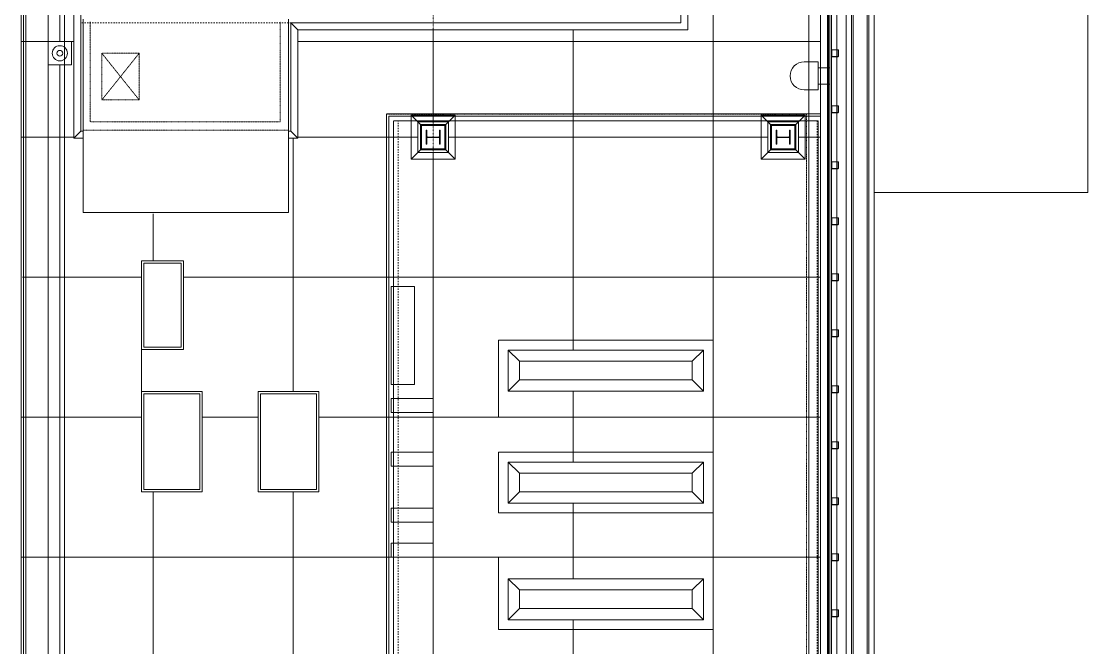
# Model space of a CAD drawing. Extents: x -32000 to 401936, y -48083 to 131250.
# Drawn here: x 175 to 23025, y 46063 to 59484 of the extents above; entities that cross this region are included whole.
import ezdxf

# ---------------------------------------------------------------- set-up
doc = ezdxf.new("R2010")
doc.units = 0
doc.header["$LTSCALE"] = 10
for name, pattern in [('H12PL4$0$JJP_三點線', [0.9, 0.3, -0.15, 0, -0.15, 0, -0.15, 0, -0.15]), ('H12PL4$0$JJP_虛線(退縮線、投影線、地下室範圍、非屬本工程、圖面分區)', [0.45, 0.3, -0.15]), ('H12PL4$0$TAI_虛線', [5.644, 2.822, -2.822]), ('XFM7P40ICA$0$H12PL4$0$CENTERK1', [0.0983, 0.0833, -0.005, 0.005, -0.005]), ('XFM7P40ICA$0$H12PL4$0$DOTK1', [0.01, 0.005, -0.005]), ('XFM7P40ICA$0$H12PL4$0$JJP_三點線', [0.9, 0.3, -0.15, 0, -0.15, 0, -0.15, 0, -0.15]), ('XFM7P40ICA$0$H12PL4$0$JJP_虛線(退縮線、投影線、地下室範圍、非屬本工程、圖面分區)', [0.45, 0.3, -0.15]), ('XFM7P40ICA$0$H12PL4$0$TAI_虛線', [5.644, 2.822, -2.822])]:
    doc.linetypes.add(name, pattern=pattern)
for name, color, linetype in [('H12PL4$0$A-ROOF', 252, 'Continuous'), ('H12PL4$0$A-WALL-EX', 252, 'Continuous'), ('H12PL4$0$A-WALL-IN', 252, 'Continuous'), ('H12PL4$0$S-COL', 252, 'Continuous'), ('H12PL4$0$S-GRID', 252, 'Continuous'), ('H12PL4$0$S-SLAB-SHOW', 252, 'Continuous'), ('XFM7P40ICA$0$H12PL4$0$A-CLNG', 252, 'Continuous'), ('XFM7P40ICA$0$H12PL4$0$A-WALL-EX', 252, 'Continuous'), ('XFM7P40ICA$0$H12PL4$0$A-WALL-IN', 252, 'Continuous'), ('XFM7P40ICA$0$H12PL4$0$Hattch', 252, 'Continuous'), ('XFM7P40ICA$0$H12PL4$0$L40_19_DRAN', 252, 'Continuous'), ('XFM7P40ICA$0$H12PL4$0$L40_19_MEJI', 252, 'Continuous'), ('XFM7P40ICA$0$H12PL4$0$L40_19_SIAGE1', 252, 'Continuous'), ('XFM7P40ICA$0$H12PL4$0$L40_19_SIAGE3', 252, 'Continuous'), ('XFM7P40ICA$0$H12PL4$0$L40_19_STEEL2', 252, 'Continuous'), ('XFM7P40ICA$0$H12PL4$0$L40_19_STEEL3', 252, 'Continuous'), ('XFM7P40ICA$0$H12PL4$0$L40_19_SUGATA2', 252, 'Continuous'), ('XFM7P40ICA$0$H12PL4$0$L40_19_SUGATA3', 252, 'Continuous'), ('XFM7P40ICA$0$H12PL4$0$L40_19_SUGATAD', 252, 'Continuous'), ('XFM7P40ICA$0$H12PL4$0$L40_19_設備基礎', 252, 'Continuous'), ('XFM7P40ICA$0$H12PL4$0$S-COL', 252, 'Continuous'), ('XFM7P40ICA$0$H12PL4$0$S-GRID', 252, 'Continuous')]:
    doc.layers.add(name, color=color, linetype=linetype)

# ---------------------------------------------------------------- blocks, each defined once
blk = doc.blocks.new('XFM7P40ICA$0$H12PL4')
at = {"layer": 'XFM7P40ICA$0$H12PL4$0$Hattch', "linetype": 'Continuous', "lineweight": 0}
for points in [[(8850, 57150), (8850, 56850), (8865, 56850), (8865, 56995), (9135, 56995), (9135, 56850), (9150, 56850), (9150, 57150), (9135, 57150), (9135, 57005), (8865, 57005), (8865, 57150)], [(16350, 57150), (16350, 56850), (16365, 56850), (16365, 56995), (16635, 56995), (16635, 56850), (16650, 56850), (16650, 57150), (16635, 57150), (16635, 57005), (16365, 57005), (16365, 57150)]]:
    blk.add_hatch(color=256, dxfattribs=at).paths.add_polyline_path(points)
at = {"layer": 'XFM7P40ICA$0$H12PL4$0$A-CLNG', "linetype": 'XFM7P40ICA$0$H12PL4$0$TAI_虛線', "lineweight": 0, "flags": 128}
for points in [[(1450, 59450), (1450, 67550)], [(14310, 67550), (14310, 59450)], [(14310, 59450), (1450, 59450)]]:
    blk.add_lwpolyline(points, dxfattribs=at)
at = {"layer": 'XFM7P40ICA$0$H12PL4$0$A-WALL-EX', "lineweight": 0}
for p, q in [((750, -2300), (750, 82649.8)), ((1100, -2300), (1100, 82649.8)), ((17300, -2300), (17300, 82649.8))]:
    blk.add_line(p, q, dxfattribs=at)
at = {"layer": 'XFM7P40ICA$0$H12PL4$0$A-WALL-EX', "linetype": 'XFM7P40ICA$0$H12PL4$0$JJP_虛線(退縮線、投影線、地下室範圍、非屬本工程、圖面分區)', "lineweight": 0}
for p, q in [((8150, 57450), (8050, 57450)), ((8050, 57450), (8050, 57350)), ((17250, 57450), (8150, 57450)), ((17283.3, 57450), (17250, 57450)), ((17283.3, 57450), (17300, 57450)), ((8050, 57350), (8050, 2650))]:
    blk.add_line(p, q, dxfattribs=at)
at = {"layer": 'XFM7P40ICA$0$H12PL4$0$A-WALL-EX', "lineweight": 0, "flags": 128}
for points in [[(17470, -2300), (17470, 82649.8)], [(17500, 82650), (17500, -2300)], [(17535, -2300), (17535, 82650)]]:
    blk.add_lwpolyline(points, dxfattribs=at)
at = {"layer": 'XFM7P40ICA$0$H12PL4$0$A-WALL-EX', "linetype": 'XFM7P40ICA$0$H12PL4$0$JJP_虛線(退縮線、投影線、地下室範圍、非屬本工程、圖面分區)', "lineweight": 0, "flags": 128}
for points in [[(17965, 59650), (17965, 45350)], [(18000, 45350), (18000, 59650)], [(8000, 57500), (8050, 57500)], [(8000, 57500), (8000, 2500)], [(17300, 57500), (8050, 57500)], [(17300, 57500), (17300, 57450)], [(17300, 57450), (17300, 57350)], [(8150, 57350), (17250, 57350)], [(8150, 2650), (8150, 57350)], [(17250, 57350), (17250, 2650)], [(17300, 2650), (17300, 57350)]]:
    blk.add_lwpolyline(points, dxfattribs=at)
at = {"layer": 'XFM7P40ICA$0$H12PL4$0$A-WALL-IN', "lineweight": 0, "flags": 128}
for points in [[(18450, 450), (18450, 85450)], [(18300, 59650), (18300, 45350)]]:
    blk.add_lwpolyline(points, dxfattribs=at)
at = {"layer": 'XFM7P40ICA$0$H12PL4$0$L40_19_DRAN', "lineweight": 0}
for radius in [162.5, 62.5]:
    blk.add_circle((1000, 58800), radius, dxfattribs=at)
at = {"layer": 'XFM7P40ICA$0$H12PL4$0$L40_19_MEJI', "lineweight": 0}
for p, q in [((15000, 82050), (15000, 45390)), ((17050, -1975), (17050, 82050)), ((750, 45000), (750, 81550)), ((1000, 59050), (1000, 74500)), ((9000, 57330), (9000, 59300)), ((12000, 59300), (12000, 52440)), ((175, 59050), (1300, 59050)), ((17300, 59050), (6098.8, 59050)), ((1000, 45000), (1000, 58550)), ((1300, 57000), (175, 57000)), ((6000, 56978.8), (6000, 51550)), ((8670, 57000), (6098.8, 57000)), ((16170, 57000), (9330, 57000)), ((17300, 57000), (16830, 57000)), ((9000, 45330), (9000, 56670)), ((3000, 55360), (3000, 54350)), ((2750, 49400), (2750, 54350)), ((2750, 54000), (200, 54000)), ((17300, 54000), (3650, 54000)), ((10400, 52650), (15000, 52650)), ((10400, 51000), (10400, 52650)), ((6550, 49400), (6550, 51550)), ((12000, 51560), (12000, 50040)), ((2750, 51000), (175, 51000)), ((5250, 51000), (4050, 51000)), ((17300, 51000), (6550, 51000)), ((10400, 48950), (10400, 50250)), ((10400, 50250), (15000, 50250)), ((3000, 49400), (3000, 30000)), ((6000, 49400), (6000, 21180)), ((12000, 49160), (12000, 47540)), ((15000, 48950), (10400, 48950)), ((17300, 48000), (175, 48000)), ((10400, 46450), (10400, 48000)), ((12000, 46660), (12000, 45390)), ((15000, 46450), (10400, 46450))]:
    blk.add_line(p, q, dxfattribs=at)
at = {"layer": 'XFM7P40ICA$0$H12PL4$0$L40_19_MEJI', "lineweight": 0, "flags": 128}
for points in [[(1250, 59050), (750, 59050), (750, 58550), (1250, 58550)], [(2750, 52450), (2750, 54350), (3650, 54350), (3650, 52450)], [(2750, 49400), (2750, 51550), (4050, 51550), (4050, 49400)], [(5250, 49400), (5250, 51550), (6550, 51550), (6550, 49400)]]:
    blk.add_lwpolyline(points, close=True, dxfattribs=at)
at = {"layer": 'XFM7P40ICA$0$H12PL4$0$L40_19_SIAGE1', "lineweight": 0}
for p, q in [((17500, -2650), (17500, 91700)), ((18450, 350), (18450, 85450))]:
    blk.add_line(p, q, dxfattribs=at)
at = {"layer": 'XFM7P40ICA$0$H12PL4$0$L40_19_SIAGE3', "lineweight": 0}
for p, q in [((17535, -2615), (17535, 91665)), ((18337.5, 45350), (18337.5, 59700))]:
    blk.add_line(p, q, dxfattribs=at)
at = {"layer": 'XFM7P40ICA$0$H12PL4$0$L40_19_STEEL2', "lineweight": 0, "flags": 128}
for points in [[(8850, 56850), (8850, 57150), (8865, 57150), (8865, 57018, 0.4142136), (8878, 57005), (9122, 57005, 0.4142136), (9135, 57018), (9135, 57150), (9150, 57150), (9150, 56850), (9135, 56850), (9135, 56982, 0.4142136), (9122, 56995), (8878, 56995, 0.4142136), (8865, 56982), (8865, 56850)], [(16350, 56850), (16350, 57150), (16365, 57150), (16365, 57018, 0.4142136), (16378, 57005), (16622, 57005, 0.4142136), (16635, 57018), (16635, 57150), (16650, 57150), (16650, 56850), (16635, 56850), (16635, 56982, 0.4142136), (16622, 56995), (16378, 56995, 0.4142136), (16365, 56982), (16365, 56850)]]:
    blk.add_lwpolyline(points, format="xyb", close=True, dxfattribs=at)
at = {"layer": 'XFM7P40ICA$0$H12PL4$0$L40_19_STEEL3', "lineweight": 0, "flags": 128}
for points in [[(17685, 58738.5), (17685, 58861.5, 0.4142136), (17671.5, 58875), (17548.5, 58875, 0.4142136), (17535, 58861.5), (17535, 58738.5, 0.4142136), (17548.5, 58725), (17671.5, 58725, 0.4142136)], [(17680.5, 58738.5), (17680.5, 58861.5, 0.4142136), (17671.5, 58870.5), (17548.5, 58870.5, 0.4142136), (17539.5, 58861.5), (17539.5, 58738.5, 0.4142136), (17548.5, 58729.5), (17671.5, 58729.5, 0.4142136)], [(17685, 57538.5), (17685, 57661.5, 0.4142136), (17671.5, 57675), (17548.5, 57675, 0.4142136), (17535, 57661.5), (17535, 57538.5, 0.4142136), (17548.5, 57525), (17671.5, 57525, 0.4142136)], [(17680.5, 57538.5), (17680.5, 57661.5, 0.4142136), (17671.5, 57670.5), (17548.5, 57670.5, 0.4142136), (17539.5, 57661.5), (17539.5, 57538.5, 0.4142136), (17548.5, 57529.5), (17671.5, 57529.5, 0.4142136)], [(17685, 56338.5), (17685, 56461.5, 0.4142136), (17671.5, 56475), (17548.5, 56475, 0.4142136), (17535, 56461.5), (17535, 56338.5, 0.4142136), (17548.5, 56325), (17671.5, 56325, 0.4142136)], [(17680.5, 56338.5), (17680.5, 56461.5, 0.4142136), (17671.5, 56470.5), (17548.5, 56470.5, 0.4142136), (17539.5, 56461.5), (17539.5, 56338.5, 0.4142136), (17548.5, 56329.5), (17671.5, 56329.5, 0.4142136)], [(17685, 55138.5), (17685, 55261.5, 0.4142136), (17671.5, 55275), (17548.5, 55275, 0.4142136), (17535, 55261.5), (17535, 55138.5, 0.4142136), (17548.5, 55125), (17671.5, 55125, 0.4142136)], [(17680.5, 55138.5), (17680.5, 55261.5, 0.4142136), (17671.5, 55270.5), (17548.5, 55270.5, 0.4142136), (17539.5, 55261.5), (17539.5, 55138.5, 0.4142136), (17548.5, 55129.5), (17671.5, 55129.5, 0.4142136)], [(17685, 53938.5), (17685, 54061.5, 0.4142136), (17671.5, 54075), (17548.5, 54075, 0.4142136), (17535, 54061.5), (17535, 53938.5, 0.4142136), (17548.5, 53925), (17671.5, 53925, 0.4142136)], [(17680.5, 53938.5), (17680.5, 54061.5, 0.4142136), (17671.5, 54070.5), (17548.5, 54070.5, 0.4142136), (17539.5, 54061.5), (17539.5, 53938.5, 0.4142136), (17548.5, 53929.5), (17671.5, 53929.5, 0.4142136)], [(17685, 52738.5), (17685, 52861.5, 0.4142136), (17671.5, 52875), (17548.5, 52875, 0.4142136), (17535, 52861.5), (17535, 52738.5, 0.4142136), (17548.5, 52725), (17671.5, 52725, 0.4142136)], [(17680.5, 52738.5), (17680.5, 52861.5, 0.4142136), (17671.5, 52870.5), (17548.5, 52870.5, 0.4142136), (17539.5, 52861.5), (17539.5, 52738.5, 0.4142136), (17548.5, 52729.5), (17671.5, 52729.5, 0.4142136)], [(17685, 51538.5), (17685, 51661.5, 0.4142136), (17671.5, 51675), (17548.5, 51675, 0.4142136), (17535, 51661.5), (17535, 51538.5, 0.4142136), (17548.5, 51525), (17671.5, 51525, 0.4142136)], [(17680.5, 51538.5), (17680.5, 51661.5, 0.4142136), (17671.5, 51670.5), (17548.5, 51670.5, 0.4142136), (17539.5, 51661.5), (17539.5, 51538.5, 0.4142136), (17548.5, 51529.5), (17671.5, 51529.5, 0.4142136)], [(17685, 50338.5), (17685, 50461.5, 0.4142136), (17671.5, 50475), (17548.5, 50475, 0.4142136), (17535, 50461.5), (17535, 50338.5, 0.4142136), (17548.5, 50325), (17671.5, 50325, 0.4142136)], [(17680.5, 50338.5), (17680.5, 50461.5, 0.4142136), (17671.5, 50470.5), (17548.5, 50470.5, 0.4142136), (17539.5, 50461.5), (17539.5, 50338.5, 0.4142136), (17548.5, 50329.5), (17671.5, 50329.5, 0.4142136)], [(17685, 49138.5), (17685, 49261.5, 0.4142136), (17671.5, 49275), (17548.5, 49275, 0.4142136), (17535, 49261.5), (17535, 49138.5, 0.4142136), (17548.5, 49125), (17671.5, 49125, 0.4142136)], [(17680.5, 49138.5), (17680.5, 49261.5, 0.4142136), (17671.5, 49270.5), (17548.5, 49270.5, 0.4142136), (17539.5, 49261.5), (17539.5, 49138.5, 0.4142136), (17548.5, 49129.5), (17671.5, 49129.5, 0.4142136)], [(17685, 47938.5), (17685, 48061.5, 0.4142136), (17671.5, 48075), (17548.5, 48075, 0.4142136), (17535, 48061.5), (17535, 47938.5, 0.4142136), (17548.5, 47925), (17671.5, 47925, 0.4142136)], [(17680.5, 47938.5), (17680.5, 48061.5, 0.4142136), (17671.5, 48070.5), (17548.5, 48070.5, 0.4142136), (17539.5, 48061.5), (17539.5, 47938.5, 0.4142136), (17548.5, 47929.5), (17671.5, 47929.5, 0.4142136)], [(17685, 46738.5), (17685, 46861.5, 0.4142136), (17671.5, 46875), (17548.5, 46875, 0.4142136), (17535, 46861.5), (17535, 46738.5, 0.4142136), (17548.5, 46725), (17671.5, 46725, 0.4142136)], [(17680.5, 46738.5), (17680.5, 46861.5, 0.4142136), (17671.5, 46870.5), (17548.5, 46870.5, 0.4142136), (17539.5, 46861.5), (17539.5, 46738.5, 0.4142136), (17548.5, 46729.5), (17671.5, 46729.5, 0.4142136)]]:
    blk.add_lwpolyline(points, format="xyb", close=True, dxfattribs=at)
at = {"layer": 'XFM7P40ICA$0$H12PL4$0$L40_19_SUGATA2', "lineweight": 0}
for p, q in [((1498.8, 55390), (1498.8, 59528.8)), ((5898.8, 55390), (5898.8, 59528.8)), ((5898.8, 55390), (1498.8, 55390))]:
    blk.add_line(p, q, dxfattribs=at)
at = {"layer": 'XFM7P40ICA$0$H12PL4$0$L40_19_SUGATA3', "lineweight": 0}
for p, q in [((175, -1975), (175, 82325)), ((17300, -1975), (17300, 82325)), ((17450, -2125), (17450, 82475)), ((1300, 67700), (1300, 56978.8)), ((14460, 67700), (14460, 59300)), ((1450, 67550), (1450, 57128.8)), ((14310, 67550), (14310, 59450)), ((23025, 55815), (23025, 60390)), ((5948.8, 59450), (6098.8, 59300)), ((14310, 59450), (5948.8, 59450)), ((5948.8, 57128.8), (5948.8, 59450)), ((6098.8, 59300), (14460, 59300)), ((6098.8, 56978.8), (6098.8, 59300)), ((1300, 56978.8), (1450, 57128.8)), ((1450, 57128.8), (1498.8, 57128.8)), ((5898.8, 57128.8), (5948.8, 57128.8)), ((5948.8, 57128.8), (6098.8, 56978.8)), ((8670, 57330), (8750, 57250)), ((9250, 57250), (9330, 57330)), ((16170, 57330), (16250, 57250)), ((16750, 57250), (16830, 57330)), ((1498.8, 56978.8), (1300, 56978.8)), ((6098.8, 56978.8), (5898.8, 56978.8)), ((8670, 56670), (8750, 56750)), ((9250, 56750), (9330, 56670)), ((16170, 56670), (16250, 56750)), ((16750, 56750), (16830, 56670)), ((23025, 55815), (18450, 55815)), ((10610, 52440), (10850, 52200)), ((14550, 52200), (14790, 52440)), ((10850, 51800), (10610, 51560)), ((14550, 51800), (14790, 51560)), ((10610, 50040), (10850, 49800)), ((14550, 49800), (14790, 50040)), ((10850, 49400), (10610, 49160)), ((14550, 49400), (14790, 49160)), ((10610, 47540), (10850, 47300)), ((14550, 47300), (14790, 47540)), ((10850, 46900), (10610, 46660)), ((14550, 46900), (14790, 46660))]:
    blk.add_line(p, q, dxfattribs=at)
at = {"layer": 'XFM7P40ICA$0$H12PL4$0$L40_19_SUGATA3', "linetype": 'XFM7P40ICA$0$H12PL4$0$CENTERK1', "lineweight": 0}
for p, q in [((225, -1925), (225, 82275)), ((275, -1875), (275, 82225))]:
    blk.add_line(p, q, dxfattribs=at)
at = {"layer": 'XFM7P40ICA$0$H12PL4$0$L40_19_SUGATA3', "lineweight": 0, "flags": 128}
blk.add_lwpolyline([(17250, 58140), (17250, 58015), (16950, 58015, -1), (16950, 58615), (17250, 58615), (17250, 58490)], format="xyb", dxfattribs=at)
blk.add_lwpolyline([(17500, 58490), (17250, 58490), (17250, 58140), (17500, 58140)], dxfattribs=at)
for points in [[(8670, 57330), (9330, 57330), (9330, 56670), (8670, 56670)], [(8750, 57250), (9250, 57250), (9250, 56750), (8750, 56750)], [(16170, 57330), (16830, 57330), (16830, 56670), (16170, 56670)], [(16250, 57250), (16750, 57250), (16750, 56750), (16250, 56750)]]:
    blk.add_lwpolyline(points, close=True, dxfattribs=at)
at = {"layer": 'XFM7P40ICA$0$H12PL4$0$L40_19_SUGATAD', "linetype": 'XFM7P40ICA$0$H12PL4$0$DOTK1', "lineweight": 0}
for p, q in [((1650, 59470), (1650, 57328.8)), ((5718.8, 57328.8), (5718.8, 59470)), ((5898.8, 57148.8), (5898.8, 59470)), ((1900, 58800), (2700, 57800)), ((2700, 58800), (1900, 57800)), ((8000, 2500), (8000, 57495)), ((8000, 57495), (17000, 57495)), ((17000, 2500), (17000, 57495)), ((5898.8, 57148.8), (1498.8, 57148.8)), ((5718.8, 57328.8), (1650, 57328.8))]:
    blk.add_line(p, q, dxfattribs=at)
at = {"layer": 'XFM7P40ICA$0$H12PL4$0$L40_19_SUGATAD', "linetype": 'XFM7P40ICA$0$H12PL4$0$DOTK1', "lineweight": 0, "flags": 128}
blk.add_lwpolyline([(1900, 57800), (2700, 57800), (2700, 58800), (1900, 58800)], close=True, dxfattribs=at)
at = {"layer": 'XFM7P40ICA$0$H12PL4$0$L40_19_設備基礎', "lineweight": 0, "flags": 128}
for points in [[(2800, 52500), (2800, 54300), (3600, 54300), (3600, 52500)], [(8100, 51700), (8100, 53800), (8600, 53800), (8600, 51700)], [(14790, 51560), (14790, 52440), (10610, 52440), (10610, 51560)], [(10850, 51800), (10850, 52200), (14550, 52200), (14550, 51800)], [(2800, 49450), (2800, 51500), (4000, 51500), (4000, 49450)], [(5300, 49450), (5300, 51500), (6500, 51500), (6500, 49450)], [(8100, 51100), (8100, 51400), (9000, 51400), (9000, 51100)], [(8100, 49950), (8100, 50250), (9000, 50250), (9000, 49950)], [(14790, 49160), (14790, 50040), (10610, 50040), (10610, 49160)], [(10850, 49400), (10850, 49800), (14550, 49800), (14550, 49400)], [(8100, 48750), (8100, 49050), (9000, 49050), (9000, 48750)], [(8100, 48000), (8100, 48300), (9000, 48300), (9000, 48000)], [(14790, 46660), (14790, 47540), (10610, 47540), (10610, 46660)], [(10850, 46900), (10850, 47300), (14550, 47300), (14550, 46900)]]:
    blk.add_lwpolyline(points, close=True, dxfattribs=at)
at = {"layer": 'XFM7P40ICA$0$H12PL4$0$S-COL', "lineweight": 0, "flags": 128}
for points in [[(8530, 56530), (8530, 57470)], [(8730, 57270), (8530, 57470)], [(8530, 57470), (9470, 57470)], [(9470, 57470), (9270, 57270)], [(9470, 57470), (9470, 56530)], [(16030, 56530), (16030, 57470)], [(16230, 57270), (16030, 57470)], [(16030, 57470), (16970, 57470)], [(16970, 57470), (16770, 57270)], [(16970, 57470), (16970, 56530)], [(8730, 57270), (8730, 56730)], [(9270, 57270), (8730, 57270)], [(9270, 56730), (9270, 57270)], [(16230, 57270), (16230, 56730)], [(16770, 57270), (16230, 57270)], [(16770, 56730), (16770, 57270)], [(8730, 56730), (8530, 56530)], [(8730, 56730), (9270, 56730)], [(9470, 56530), (9270, 56730)], [(16230, 56730), (16030, 56530)], [(16230, 56730), (16770, 56730)], [(16970, 56530), (16770, 56730)], [(8530, 56530), (9470, 56530)], [(16030, 56530), (16970, 56530)]]:
    blk.add_lwpolyline(points, dxfattribs=at)
for points in [[(8850, 57150), (8850, 56850), (8865, 56850), (8865, 56995), (9135, 56995), (9135, 56850), (9150, 56850), (9150, 57150), (9135, 57150), (9135, 57005), (8865, 57005), (8865, 57150)], [(16350, 57150), (16350, 56850), (16365, 56850), (16365, 56995), (16635, 56995), (16635, 56850), (16650, 56850), (16650, 57150), (16635, 57150), (16635, 57005), (16365, 57005), (16365, 57150)]]:
    blk.add_lwpolyline(points, close=True, dxfattribs=at)
at = {"layer": 'XFM7P40ICA$0$H12PL4$0$S-GRID', "linetype": 'XFM7P40ICA$0$H12PL4$0$JJP_三點線', "lineweight": 0}
for p, q in [((9000, 128250), (9000, -28000)), ((18000, 128250), (18000, -28000))]:
    blk.add_line(p, q, dxfattribs=at)
blk = doc.blocks.new('XFM7P40ICA')
blk.add_blockref('XFM7P40ICA$0$H12PL4', (0, 0))
blk = doc.blocks.new('H12PL4')
at = {"layer": 'H12PL4$0$A-ROOF', "linetype": 'H12PL4$0$TAI_虛線', "lineweight": 0, "flags": 128}
for points in [[(8248.06, 57349.86), (17227.03, 57354.64)], [(17227.03, 57354.64), (17227.03, 2650)], [(8248.06, 2650), (8248.06, 57349.86)]]:
    blk.add_lwpolyline(points, dxfattribs=at)
at = {"layer": 'H12PL4$0$A-WALL-EX', "lineweight": 0, "flags": 128}
for points in [[(17500, -2650), (17500, 91700)], [(17500, -2650), (17500, 91700)], [(17500, -2650), (17500, 91700)], [(17500, -2650), (17500, 91700)], [(17500, 83000), (17500, -2615)], [(17650, 45350), (17650, 59650)]]:
    blk.add_lwpolyline(points, dxfattribs=at)
at = {"layer": 'H12PL4$0$A-WALL-EX', "linetype": 'H12PL4$0$JJP_虛線(退縮線、投影線、地下室範圍、非屬本工程、圖面分區)', "lineweight": 0, "flags": 128}
for points in [[(17850, 59650), (17850, 45350)], [(18000, 57075), (18000, 59650)], [(18000, 54075), (18000, 56925)], [(18000, 51075), (18000, 53925)], [(18000, 48075), (18000, 50925)], [(18000, 45350), (18000, 47925)]]:
    blk.add_lwpolyline(points, dxfattribs=at)
at = {"layer": 'H12PL4$0$A-WALL-IN', "lineweight": 0, "flags": 128}
for points in [[(18450, -465.1), (18450, 85450)], [(18300, 59650), (18300, 45350)]]:
    blk.add_lwpolyline(points, dxfattribs=at)
at = {"layer": 'H12PL4$0$S-COL', "lineweight": 0, "flags": 128}
for points in [[(8530, 56530), (8530, 57470)], [(8730, 57270), (8530, 57470)], [(8530, 57470), (9470, 57470)], [(9470, 57470), (9270, 57270)], [(9470, 57470), (9470, 56530)], [(16030, 56530), (16030, 57470)], [(16230, 57270), (16030, 57470)], [(16030, 57470), (16970, 57470)], [(16970, 57470), (16770, 57270)], [(16970, 57470), (16970, 56530)], [(8730, 57270), (8730, 56730)], [(9270, 57270), (8730, 57270)], [(9270, 56730), (9270, 57270)], [(16230, 57270), (16230, 56730)], [(16770, 57270), (16230, 57270)], [(16770, 56730), (16770, 57270)], [(8730, 56730), (8530, 56530)], [(8730, 56730), (9270, 56730)], [(9470, 56530), (9270, 56730)], [(16230, 56730), (16030, 56530)], [(16230, 56730), (16770, 56730)], [(16970, 56530), (16770, 56730)], [(8530, 56530), (9470, 56530)], [(16030, 56530), (16970, 56530)]]:
    blk.add_lwpolyline(points, dxfattribs=at)
for points in [[(8850, 57150), (8850, 56850), (8865, 56850), (8865, 56995), (9135, 56995), (9135, 56850), (9150, 56850), (9150, 57150), (9135, 57150), (9135, 57005), (8865, 57005), (8865, 57150)], [(16350, 57150), (16350, 56850), (16365, 56850), (16365, 56995), (16635, 56995), (16635, 56850), (16650, 56850), (16650, 57150), (16635, 57150), (16635, 57005), (16365, 57005), (16365, 57150)]]:
    blk.add_lwpolyline(points, close=True, dxfattribs=at)
at = {"layer": 'H12PL4$0$S-GRID', "linetype": 'H12PL4$0$JJP_三點線', "lineweight": 0}
for p, q in [((9000, 128250), (9000, -28000)), ((18000, 128250), (18000, -28000))]:
    blk.add_line(p, q, dxfattribs=at)
at = {"layer": 'H12PL4$0$S-SLAB-SHOW', "lineweight": 0}
for p, q in [((750, -2300), (750, 82649.75)), ((1100, -2300), (1100, 82649.75)), ((17300, -2300), (17300, 82649.75))]:
    blk.add_line(p, q, dxfattribs=at)
at = {"layer": 'H12PL4$0$S-SLAB-SHOW', "lineweight": 0, "flags": 128}
blk.add_lwpolyline([(17470, -2300), (17470, 82649.75)], dxfattribs=at)

msp = doc.modelspace()

# ---------------------------------------------------------------- block references
msp.add_blockref('XFM7P40ICA', (0, 0))

# ---------------------------------------------------------------- next in the draw order: block references
msp.add_blockref('H12PL4', (0, 0))

doc.saveas('drawing.dxf')
